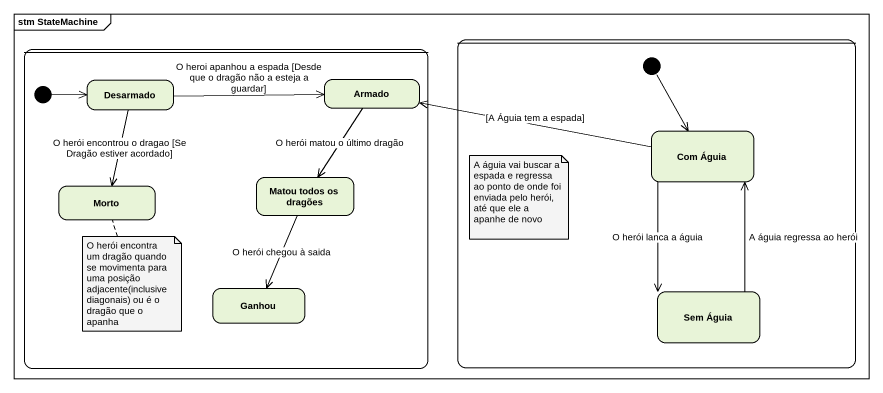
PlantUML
@startuml
mainframe stm StateMachine
hide empty description
state " " as state1 {
  state "Com Águia" as Com_Águia
  state "Sem Águia" as Sem_Águia
  [*] --> Com_Águia
}
state " " as state2 {
  state Desarmado
  state Armado
  state Morto
  state "Matou todos os dragões" as Matou_todos_os_dragões
  state Ganhou
  [*] -right-> Desarmado
}
Desarmado -right-> Armado : O heroi apanhou a espada [Desde que o dragão não a esteja a guardar]
Desarmado --> Morto : O herói encontrou o dragao [Se Dragão estiver acordado]
Armado --> Matou_todos_os_dragões : O herói matou o último dragão
Com_Águia -left-> Armado : [A Águia tem a espada]
Com_Águia --> Sem_Águia : O herói lanca a águia
Matou_todos_os_dragões --> Ganhou : O herói chegou à saida
Sem_Águia -up-> Com_Águia : A águia regressa ao herói
note as N1
  A águia vai buscar a espada e regressa ao ponto de onde foi enviada pelo herói, até que ele a apanhe de novo
end note
note bottom of Morto
  O herói encontra um dragão quando se movimenta para uma posição
  adjacente(inclusive diagonais) ou é o dragão que o apanha
end note
@enduml
